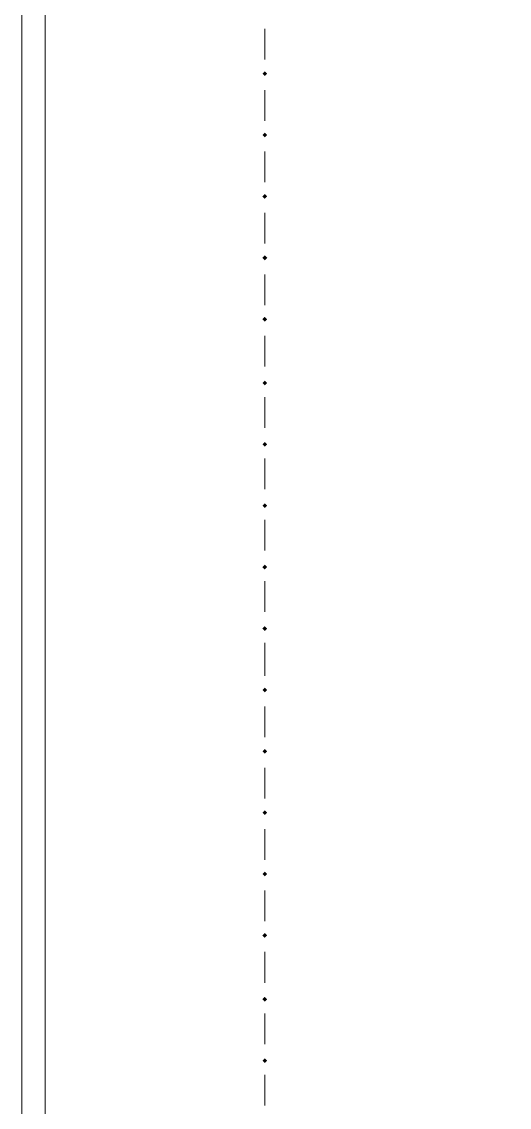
# Model space of a CAD drawing. Header units: millimetres. Extents: x 2437.6 to 2451.3, y 830.5 to 840.2.
# Drawn here: x 2439.4901 to 2439.688, y 832.9414 to 833.3817 of the extents above; entities that cross this region are included whole.
import ezdxf

# ---------------------------------------------------------------- set-up
doc = ezdxf.new("R2010")
doc.units = ezdxf.units.MM

# ---------------------------------------------------------------- blocks, each defined once
blk = doc.blocks.new('G$CF654F5B4')
blk.add_wipeout([(0, 1.4), (0.89918, 1.4), (0.89918, 0), (0, 0)])
at = {"transparency": 33554559}
for points in [[(0.09959, 1.31094), (0.09863, 1.30999), (0.09767, 1.31094), (0.09863, 1.3119)], [(0.09959, 1.28605), (0.09863, 1.28509), (0.09767, 1.28605), (0.09863, 1.287)], [(0.09959, 1.26115), (0.09863, 1.26019), (0.09767, 1.26115), (0.09863, 1.26211)], [(0.09959, 1.23625), (0.09863, 1.23529), (0.09767, 1.23625), (0.09863, 1.23721)], [(0.09959, 1.21135), (0.09863, 1.2104), (0.09767, 1.21135), (0.09863, 1.21231)], [(0.09959, 1.1855), (0.09863, 1.18454), (0.09767, 1.1855), (0.09863, 1.18646)], [(0.09959, 1.1606), (0.09863, 1.15964), (0.09767, 1.1606), (0.09863, 1.16156)], [(0.09959, 1.1357), (0.09863, 1.13475), (0.09767, 1.1357), (0.09863, 1.13666)], [(0.09959, 1.11081), (0.09863, 1.10985), (0.09767, 1.11081), (0.09863, 1.11176)], [(0.09959, 1.08591), (0.09863, 1.08495), (0.09767, 1.08591), (0.09863, 1.08687)], [(0.09959, 1.06101), (0.09863, 1.06005), (0.09767, 1.06101), (0.09863, 1.06197)], [(0.09959, 1.03612), (0.09863, 1.03516), (0.09767, 1.03612), (0.09863, 1.03707)], [(0.09959, 1.01122), (0.09863, 1.01026), (0.09767, 1.01122), (0.09863, 1.01218)], [(0.09959, 0.98632), (0.09863, 0.98536), (0.09767, 0.98632), (0.09863, 0.98728)], [(0.09959, 0.96142), (0.09863, 0.96047), (0.09767, 0.96142), (0.09863, 0.96238)], [(0.09959, 0.93557), (0.09863, 0.93461), (0.09767, 0.93557), (0.09863, 0.93652)], [(0.09959, 0.91067), (0.09863, 0.90971), (0.09767, 0.91067), (0.09863, 0.91163)]]:
    blk.add_hatch(color=7, dxfattribs=at).paths.add_polyline_path(points, flags=16)
at = {"color": 1, "lineweight": 9}
blk.add_lwpolyline([(0.89918, 0), (0.89918, 1.4), (0, 1.4), (0, 0)], dxfattribs=at)
at = {"lineweight": 9}
blk.add_lwpolyline([(0.00958, 1.39042), (0.8896, 1.39042), (0.8896, 0.01053), (0.00958, 0.01053)], close=True, dxfattribs=at)
for points in [[(0.09863, 1.31669), (0.09863, 1.32914)], [(0.09863, 1.29179), (0.09863, 1.30424)], [(0.09863, 1.26689), (0.09863, 1.27934)], [(0.09863, 1.242), (0.09863, 1.25445)], [(0.09863, 1.2171), (0.09863, 1.22955)], [(0.09863, 1.1922), (0.09863, 1.20465)], [(0.09863, 1.16731), (0.09863, 1.17975)], [(0.09863, 1.14241), (0.09863, 1.15486)], [(0.09863, 1.11751), (0.09863, 1.12996)], [(0.09863, 1.09261), (0.09863, 1.10506)], [(0.09863, 1.06676), (0.09863, 1.08016)], [(0.09863, 1.04186), (0.09863, 1.05431)], [(0.09863, 1.01696), (0.09863, 1.02941)], [(0.09863, 0.99207), (0.09863, 1.00451)], [(0.09863, 0.96717), (0.09863, 0.97962)], [(0.09863, 0.94227), (0.09863, 0.95472)], [(0.09863, 0.91737), (0.09863, 0.92982)], [(0.09863, 0.89248), (0.09863, 0.90492)]]:
    blk.add_lwpolyline(points, dxfattribs=at)

msp = doc.modelspace()

# ---------------------------------------------------------------- block references
msp.add_blockref('G$CF654F5B4', (2439.49014, 832.04972))

doc.saveas('drawing.dxf')
